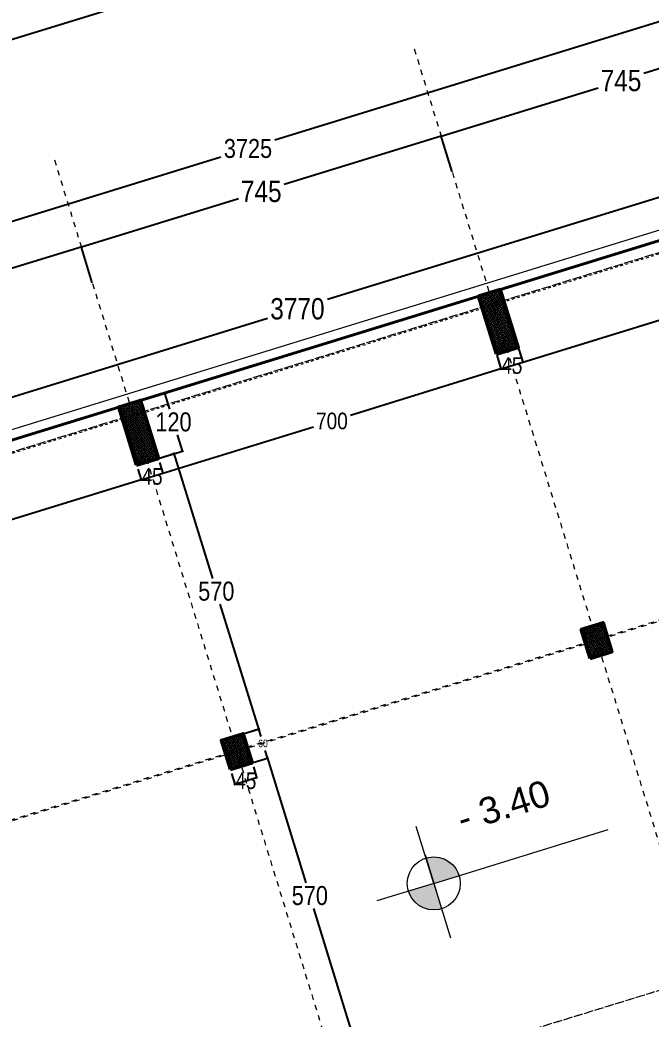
# Model space of a CAD drawing. Header units: centimetres. Extents: x 85226 to 578505, y -13061 to 170378.
# Drawn here: x 442726 to 443975, y 120005 to 121984 of the extents above; entities that cross this region are included whole.
import ezdxf

# ---------------------------------------------------------------- set-up
doc = ezdxf.new("R2010")
doc.units = ezdxf.units.CM
doc.linetypes.add('Dashed', pattern=[10.666667, 5.333333, -5.333333])
for name, color, linetype, lineweight in [('01 Bodrumi_Pen_No__20', 20, 'Continuous', 18), ('Akset_Pen_No__13', 13, 'Continuous', 18), ('Dimensionet', 150, 'Continuous', 15), ('Dritaret_Pen_No__4', 4, 'Continuous', 18), ('Fasada', 7, 'Continuous', 15), ('muri', 7, 'Continuous', 40), ('Shtyllat', 1, 'Continuous', 25), ('Spotat', 1, 'Continuous', 15), ('Text', 7, 'Continuous', 18)]:
    doc.layers.add(name, color=color, linetype=linetype, lineweight=lineweight)
doc.styles.add('Dimensionet CM', font='swissc.ttf', dxfattribs={"height": 15})
doc.dimstyles.new('Maxi shkronjat', dxfattribs={"dimscale": 2, "dimtxt": 30, "dimasz": 1, "dimexe": 1, "dimexo": 1, "dimgap": 3, "dimtad": 0, "dimtih": 1, "dimtoh": 1, "dimzin": 9, "dimtxsty": 'Dimensionet CM', "dimblk": 'ARCHTICK', "dimcen": 1, "dimdle": 1, "dimadec": 0, "dimazin": 0, "dimtfac": 1, "dimtmove": 0, "dimatfit": 3, "dimldrblk": 'ARCHTICK', "dimfxl": 1, "dimarcsym": 0})

# ---------------------------------------------------------------- blocks, each defined once
blk = doc.blocks.new('_ArchTick')
at = {"layer": 'Spotat', "color": 0, "const_width": 0.15}
blk.add_lwpolyline([(-0.5, -0.5), (0.5, 0.5)], dxfattribs=at)
blk = doc.blocks.new('*D4399')
at = {"layer": 'DEFPOINTS', "color": 0, "transparency": 16777216}
for p in [(443001.8, 121110.3), (442958.8, 121097), (443008.9, 121087.2)]:
    blk.add_point(p, dxfattribs=at)
at = {"layer": 'Dimensionet', "color": 0, "lineweight": -2, "transparency": 16777216}
for p, q in [((443002.3, 121108.4), (443009.5, 121085.3)), ((442959.3, 121095.1), (442966.4, 121072.1)), ((442963.9, 121073.4), (443010.8, 121087.8))]:
    blk.add_line(p, q, dxfattribs=at)
at = {"layer": 'Dimensionet', "color": 0, "lineweight": -2, "transparency": 16777216, "xscale": 2, "yscale": 2, "zscale": 2}
for p, rotation in [((443008.9, 121087.2), 17.1299999999269), ((442965.9, 121074), 197.1299999999269)]:
    blk.add_blockref('_ArchTick', p, dxfattribs=dict(at, rotation=rotation))
at = {"layer": 'Dimensionet', "color": 0, "transparency": 16777216, "insert": (442987.4, 121080.6), "char_height": 15, "attachment_point": 5, "style": 'Dimensionet CM'}
blk.add_mtext('{\\H2.1875x;45}', dxfattribs=at)
blk = doc.blocks.new('*D4400')
at = {"layer": 'DEFPOINTS', "color": 0, "transparency": 16777216}
for p in [(443713.7, 121329.7), (443670.7, 121316.5), (443720.8, 121306.7)]:
    blk.add_point(p, dxfattribs=at)
at = {"layer": 'Dimensionet', "color": 0, "lineweight": -2, "transparency": 16777216}
for p, q in [((443714.3, 121327.8), (443721.4, 121304.7)), ((443671.3, 121314.6), (443678.4, 121291.5)), ((443675.9, 121292.8), (443722.7, 121307.2))]:
    blk.add_line(p, q, dxfattribs=at)
at = {"layer": 'Dimensionet', "color": 0, "lineweight": -2, "transparency": 16777216, "xscale": 2, "yscale": 2, "zscale": 2}
for p, rotation in [((443720.8, 121306.7), 17.1299999999269), ((443677.8, 121293.4), 197.1299999999269)]:
    blk.add_blockref('_ArchTick', p, dxfattribs=dict(at, rotation=rotation))
at = {"layer": 'Dimensionet', "color": 0, "transparency": 16777216, "insert": (443699.3, 121300), "char_height": 15, "attachment_point": 5, "style": 'Dimensionet CM'}
blk.add_mtext('{\\H2.1875x;45}', dxfattribs=at)
blk = doc.blocks.new('*D4403')
at = {"layer": 'DEFPOINTS', "color": 0, "transparency": 16777216}
for p in [(445076.3, 121967.4), (445100.4, 121889.4), (441495.9, 120784.4)]:
    blk.add_point(p, dxfattribs=at)
at = {"layer": 'Dimensionet', "color": 0, "lineweight": -2, "transparency": 16777216}
for p, q in [((445078.2, 121968), (443334.4, 121430.5)), ((445099.8, 121891.3), (445075.7, 121969.3)), ((441471.7, 120856.4), (443215.5, 121393.9)), ((441495.3, 120786.3), (441473, 120858.9))]:
    blk.add_line(p, q, dxfattribs=at)
at = {"layer": 'Dimensionet', "color": 0, "lineweight": -2, "transparency": 16777216, "xscale": 2, "yscale": 2, "zscale": 2}
for p, rotation in [((445076.3, 121967.4), 17.1299999999269), ((441473.6, 120857), 197.1299999999269)]:
    blk.add_blockref('_ArchTick', p, dxfattribs=dict(at, rotation=rotation))
at = {"layer": 'Dimensionet', "color": 0, "transparency": 16777216, "insert": (443275, 121412.2), "char_height": 15, "attachment_point": 5, "style": 'Dimensionet CM'}
blk.add_mtext('{\\H2.8125x;3770}', dxfattribs=at)
blk = doc.blocks.new('*D4388')
at = {"layer": 'DEFPOINTS', "color": 0, "transparency": 16777216}
for p in [(442869.8, 121462.1), (442135.5, 121315.3), (442157.8, 121242.7)]:
    blk.add_point(p, dxfattribs=at)
at = {"layer": 'Dritaret_Pen_No__4', "color": 0, "lineweight": -2, "transparency": 16777216}
for p, q in [((442849.3, 121535.3), (442536.6, 121438.9)), ((442869.2, 121464.1), (442846.8, 121536.6)), ((442133.5, 121314.7), (442446.3, 121411.1)), ((442157.2, 121244.6), (442134.9, 121317.2))]:
    blk.add_line(p, q, dxfattribs=at)
at = {"layer": 'Dritaret_Pen_No__4', "color": 0, "lineweight": -2, "transparency": 16777216, "xscale": 2, "yscale": 2, "zscale": 2}
for p, rotation in [((442847.4, 121534.7), 17.12999999992693), ((442135.5, 121315.3), 197.1299999999269)]:
    blk.add_blockref('_ArchTick', p, dxfattribs=dict(at, rotation=rotation))
at = {"layer": 'Dritaret_Pen_No__4', "color": 0, "transparency": 16777216, "insert": (442491.4, 121425), "char_height": 15, "attachment_point": 5, "style": 'Dimensionet CM'}
blk.add_mtext('{\\H2.8125x;745}', dxfattribs=at)
blk = doc.blocks.new('*D4389')
at = {"layer": 'DEFPOINTS', "color": 0, "transparency": 16777216}
for p in [(444293.7, 121901), (443559.4, 121754.1), (443581.7, 121681.6)]:
    blk.add_point(p, dxfattribs=at)
at = {"layer": 'Dritaret_Pen_No__4', "color": 0, "lineweight": -2, "transparency": 16777216}
for p, q in [((444293.1, 121902.9), (444270.7, 121975.5)), ((444273.2, 121974.1), (443960.5, 121877.8)), ((443557.4, 121753.5), (443870.2, 121849.9)), ((443581.1, 121683.5), (443558.8, 121756))]:
    blk.add_line(p, q, dxfattribs=at)
at = {"layer": 'Dritaret_Pen_No__4', "color": 0, "lineweight": -2, "transparency": 16777216, "xscale": 2, "yscale": 2, "zscale": 2}
for p, rotation in [((444271.3, 121973.6), 17.12999999992693), ((443559.4, 121754.1), 197.1299999999269)]:
    blk.add_blockref('_ArchTick', p, dxfattribs=dict(at, rotation=rotation))
at = {"layer": 'Dritaret_Pen_No__4', "color": 0, "transparency": 16777216, "insert": (443915.3, 121863.8), "char_height": 15, "attachment_point": 5, "style": 'Dimensionet CM'}
blk.add_mtext('{\\H2.8125x;745}', dxfattribs=at)
blk = doc.blocks.new('*D4390')
at = {"layer": 'DEFPOINTS', "color": 0, "transparency": 16777216}
for p in [(443559.4, 121754.1), (443581.7, 121681.6), (442869.8, 121462.1)]:
    blk.add_point(p, dxfattribs=at)
at = {"layer": 'Dritaret_Pen_No__4', "color": 0, "lineweight": -2, "transparency": 16777216}
for p, q in [((443561.3, 121754.7), (443248.5, 121658.3)), ((443581.1, 121683.5), (443558.8, 121756)), ((442845.5, 121534.1), (443158.2, 121630.5)), ((442869.2, 121464.1), (442846.8, 121536.6))]:
    blk.add_line(p, q, dxfattribs=at)
at = {"layer": 'Dritaret_Pen_No__4', "color": 0, "lineweight": -2, "transparency": 16777216, "xscale": 2, "yscale": 2, "zscale": 2}
for p, rotation in [((443559.4, 121754.1), 17.1299999999269), ((442847.4, 121534.7), 197.1299999999269)]:
    blk.add_blockref('_ArchTick', p, dxfattribs=dict(at, rotation=rotation))
at = {"layer": 'Dritaret_Pen_No__4', "color": 0, "transparency": 16777216, "insert": (443203.4, 121644.4), "char_height": 15, "attachment_point": 5, "style": 'Dimensionet CM'}
blk.add_mtext('{\\H2.8125x;745}', dxfattribs=at)
blk = doc.blocks.new('*D4409')
at = {"layer": 'DEFPOINTS', "color": 0, "transparency": 16777216}
for p in [(443012.1, 121245.8), (442964.5, 121231.1), (442999.9, 121116.4)]:
    blk.add_point(p, dxfattribs=at)
at = {"layer": 'Dimensionet', "color": 0, "lineweight": -2, "transparency": 16777216}
for p, q in [((442966.4, 121231.7), (443014, 121246.3)), ((443011.5, 121247.7), (443022, 121213.7)), ((443048, 121129.2), (443037.5, 121163.1)), ((443001.8, 121117), (443049.3, 121131.7))]:
    blk.add_line(p, q, dxfattribs=at)
at = {"layer": 'Dimensionet', "color": 0, "lineweight": -2, "transparency": 16777216, "xscale": 2, "yscale": 2, "zscale": 2}
for p, rotation in [((443012.1, 121245.8), 107.1299999991601), ((443047.4, 121131.1), 287.1299999991601)]:
    blk.add_blockref('_ArchTick', p, dxfattribs=dict(at, rotation=rotation))
at = {"layer": 'Dimensionet', "color": 0, "transparency": 16777216, "insert": (443029.8, 121188.4), "char_height": 15, "attachment_point": 5, "style": 'Dimensionet CM'}
blk.add_mtext('{\\H2.5x;120}', dxfattribs=at)
blk = doc.blocks.new('*D4684')
at = {"layer": 'DEFPOINTS', "color": 0, "transparency": 16777216}
for p in [(443185.4, 120514.4), (443215.6, 120523.7), (443353.3, 119969.7)]:
    blk.add_point(p, dxfattribs=at)
at = {"layer": 'Dimensionet', "color": 0, "lineweight": -2, "transparency": 16777216}
for p, q in [((443187.3, 120515), (443217.5, 120524.3)), ((443215, 120525.6), (443291.8, 120276.5)), ((443384.1, 119977.1), (443307.3, 120226.1)), ((443355.2, 119970.2), (443385.4, 119979.6))]:
    blk.add_line(p, q, dxfattribs=at)
at = {"layer": 'Dimensionet', "color": 0, "lineweight": -2, "transparency": 16777216, "xscale": 2, "yscale": 2, "zscale": 2}
for p, rotation in [((443215.6, 120523.7), 107.1299999991601), ((443383.5, 119979), 287.1299999991601)]:
    blk.add_blockref('_ArchTick', p, dxfattribs=dict(at, rotation=rotation))
at = {"layer": 'Dimensionet', "color": 0, "transparency": 16777216, "insert": (443299.6, 120251.3), "char_height": 15, "attachment_point": 5, "style": 'Dimensionet CM'}
blk.add_mtext('{\\H2.5x;570}', dxfattribs=at)
blk = doc.blocks.new('*D4685')
at = {"layer": 'DEFPOINTS', "color": 0, "transparency": 16777216}
for p in [(443167.8, 120571.7), (443198, 120581), (443185.4, 120514.4)]:
    blk.add_point(p, dxfattribs=at)
at = {"layer": 'Dimensionet', "color": 0, "lineweight": -2, "transparency": 16777216}
for p, q in [((443169.7, 120572.3), (443199.9, 120581.6)), ((443197.4, 120582.9), (443202.6, 120566)), ((443216.2, 120521.8), (443211, 120538.6)), ((443187.3, 120515), (443217.5, 120524.3))]:
    blk.add_line(p, q, dxfattribs=at)
at = {"layer": 'Dimensionet', "color": 0, "lineweight": -2, "transparency": 16777216, "xscale": 2, "yscale": 2, "zscale": 2}
for p, rotation in [((443198, 120581), 107.1299999991601), ((443215.6, 120523.7), 287.1299999991601)]:
    blk.add_blockref('_ArchTick', p, dxfattribs=dict(at, rotation=rotation))
at = {"layer": 'Dimensionet', "color": 0, "transparency": 16777216, "insert": (443206.8, 120552.3), "char_height": 15, "attachment_point": 5, "style": 'Dimensionet CM'}
blk.add_mtext('60', dxfattribs=at)
blk = doc.blocks.new('*D4686')
at = {"layer": 'DEFPOINTS', "color": 0, "transparency": 16777216}
for p in [(443030.6, 121125.9), (442999.9, 121116.4), (443167.8, 120571.7)]:
    blk.add_point(p, dxfattribs=at)
at = {"layer": 'Dimensionet', "color": 0, "lineweight": -2, "transparency": 16777216}
for p, q in [((443001.8, 121117), (443032.5, 121126.5)), ((443030, 121127.8), (443106.7, 120878.8)), ((443199, 120579.3), (443122.3, 120828.3)), ((443169.7, 120572.3), (443200.4, 120581.8))]:
    blk.add_line(p, q, dxfattribs=at)
at = {"layer": 'Dimensionet', "color": 0, "lineweight": -2, "transparency": 16777216, "xscale": 2, "yscale": 2, "zscale": 2}
for p, rotation in [((443030.6, 121125.9), 107.1299999991601), ((443198.5, 120581.2), 287.1299999991601)]:
    blk.add_blockref('_ArchTick', p, dxfattribs=dict(at, rotation=rotation))
at = {"layer": 'Dimensionet', "color": 0, "transparency": 16777216, "insert": (443114.5, 120853.5), "char_height": 15, "attachment_point": 5, "style": 'Dimensionet CM'}
blk.add_mtext('{\\H2.5x;570}', dxfattribs=at)
blk = doc.blocks.new('*D4413')
at = {"layer": 'DEFPOINTS', "color": 0, "transparency": 16777216}
for p in [(443144.3, 120495), (443187.3, 120508.2), (443194.4, 120485.2)]:
    blk.add_point(p, dxfattribs=at)
at = {"layer": 'Dimensionet', "color": 0, "lineweight": -2, "transparency": 16777216}
for p, q in [((443144.9, 120493.1), (443152, 120470)), ((443187.9, 120506.3), (443195, 120483.3)), ((443149.5, 120471.3), (443196.3, 120485.8))]:
    blk.add_line(p, q, dxfattribs=at)
at = {"layer": 'Dimensionet', "color": 0, "lineweight": -2, "transparency": 16777216, "xscale": 2, "yscale": 2, "zscale": 2}
for p, rotation in [((443151.4, 120471.9), 197.1299999999269), ((443194.4, 120485.2), 17.1299999999269)]:
    blk.add_blockref('_ArchTick', p, dxfattribs=dict(at, rotation=rotation))
at = {"layer": 'Dimensionet', "color": 0, "transparency": 16777216, "insert": (443172.9, 120478.5), "char_height": 15, "attachment_point": 5, "style": 'Dimensionet CM'}
blk.add_mtext('{\\H2.1875x;45}', dxfattribs=at)
blk = doc.blocks.new('*D4418')
at = {"layer": 'DEFPOINTS', "color": 0, "transparency": 16777216}
for p in [(442958.8, 121097), (442287.9, 120897), (442296.9, 120867.8)]:
    blk.add_point(p, dxfattribs=at)
at = {"layer": 'Dimensionet', "color": 0, "lineweight": -2, "transparency": 16777216}
for p, q in [((442959.3, 121095.1), (442966.4, 121072.1)), ((442967.8, 121074.6), (442668, 120982.2)), ((442295, 120867.2), (442594.8, 120959.6)), ((442288.5, 120895.1), (442297.5, 120865.9))]:
    blk.add_line(p, q, dxfattribs=at)
at = {"layer": 'Dimensionet', "color": 0, "lineweight": -2, "transparency": 16777216, "xscale": 2, "yscale": 2, "zscale": 2}
for p, rotation in [((442965.9, 121074), 17.12999999992693), ((442296.9, 120867.8), 197.1299999999269)]:
    blk.add_blockref('_ArchTick', p, dxfattribs=dict(at, rotation=rotation))
at = {"layer": 'Dimensionet', "color": 0, "transparency": 16777216, "insert": (442631.4, 120970.9), "char_height": 15, "attachment_point": 5, "style": 'Dimensionet CM'}
blk.add_mtext('{\\H2.1875x;700}', dxfattribs=at)
blk = doc.blocks.new('*D4419')
at = {"layer": 'DEFPOINTS', "color": 0, "transparency": 16777216}
for p in [(443668.8, 121322.6), (443677.8, 121293.4), (443001.8, 121110.3)]:
    blk.add_point(p, dxfattribs=at)
at = {"layer": 'Dimensionet', "color": 0, "lineweight": -2, "transparency": 16777216}
for p, q in [((443669.4, 121320.7), (443678.4, 121291.5)), ((443679.7, 121294), (443380, 121201.6)), ((443007, 121086.6), (443306.7, 121179)), ((443002.3, 121108.4), (443009.5, 121085.3))]:
    blk.add_line(p, q, dxfattribs=at)
at = {"layer": 'Dimensionet', "color": 0, "lineweight": -2, "transparency": 16777216, "xscale": 2, "yscale": 2, "zscale": 2}
for p, rotation in [((443677.8, 121293.4), 17.1299999999269), ((443008.9, 121087.2), 197.1299999999269)]:
    blk.add_blockref('_ArchTick', p, dxfattribs=dict(at, rotation=rotation))
at = {"layer": 'Dimensionet', "color": 0, "transparency": 16777216, "insert": (443343.3, 121190.3), "char_height": 15, "attachment_point": 5, "style": 'Dimensionet CM'}
blk.add_mtext('{\\H2.1875x;700}', dxfattribs=at)
blk = doc.blocks.new('*D4420')
at = {"layer": 'DEFPOINTS', "color": 0, "transparency": 16777216}
for p in [(444382.7, 121535.9), (443711.8, 121335.9), (443720.8, 121306.7)]:
    blk.add_point(p, dxfattribs=at)
at = {"layer": 'Dimensionet', "color": 0, "lineweight": -2, "transparency": 16777216}
for p, q in [((444383.2, 121534), (444390.4, 121510.9)), ((444391.7, 121513.4), (444091.9, 121421)), ((443718.9, 121306.1), (444018.7, 121398.5)), ((443712.4, 121333.9), (443721.4, 121304.7))]:
    blk.add_line(p, q, dxfattribs=at)
at = {"layer": 'Dimensionet', "color": 0, "lineweight": -2, "transparency": 16777216, "xscale": 2, "yscale": 2, "zscale": 2}
for p, rotation in [((444389.8, 121512.8), 17.12999999992693), ((443720.8, 121306.7), 197.1299999999269)]:
    blk.add_blockref('_ArchTick', p, dxfattribs=dict(at, rotation=rotation))
at = {"layer": 'Dimensionet', "color": 0, "transparency": 16777216, "insert": (444055.3, 121409.7), "char_height": 15, "attachment_point": 5, "style": 'Dimensionet CM'}
blk.add_mtext('{\\H2.1875x;700}', dxfattribs=at)
blk = doc.blocks.new('*D4423')
at = {"layer": 'DEFPOINTS', "color": 0, "transparency": 16777216}
for p in [(444957.1, 122278), (444993.8, 122158.6), (441434.1, 121061.5)]:
    blk.add_point(p, dxfattribs=at)
at = {"layer": 'Dritaret_Pen_No__4', "color": 0, "lineweight": -2, "transparency": 16777216}
for p, q in [((444959, 122278.6), (443230.5, 121745.9)), ((444993.3, 122160.5), (444956.5, 122279.9)), ((441395.4, 121180.3), (443123.8, 121713)), ((441433.5, 121063.4), (441396.7, 121182.8))]:
    blk.add_line(p, q, dxfattribs=at)
at = {"layer": 'Dritaret_Pen_No__4', "color": 0, "lineweight": -2, "transparency": 16777216, "xscale": 2, "yscale": 2, "zscale": 2}
for p, rotation in [((444957.1, 122278), 17.1299999999269), ((441397.3, 121180.9), 197.1299999999269)]:
    blk.add_blockref('_ArchTick', p, dxfattribs=dict(at, rotation=rotation))
at = {"layer": 'Dritaret_Pen_No__4', "color": 0, "transparency": 16777216, "insert": (443177.2, 121729.4), "char_height": 15, "attachment_point": 5, "style": 'Dimensionet CM'}
blk.add_mtext('{\\H2.5x;3725}', dxfattribs=at)
blk = doc.blocks.new('*D4695')
at = {"layer": 'DEFPOINTS', "color": 0, "transparency": 16777216}
for p in [(454335.6, 125528.7), (454558.8, 124804.6), (441497.6, 120779)]:
    blk.add_point(p, dxfattribs=at)
at = {"layer": 'Dimensionet', "color": 0, "lineweight": -2, "transparency": 16777216}
for p, q in [((454337.5, 125529.3), (447958.7, 123563.3)), ((454558.2, 124806.5), (454335, 125530.6)), ((441272.5, 121502.5), (447651.3, 123468.5)), ((441497, 120780.9), (441273.8, 121505))]:
    blk.add_line(p, q, dxfattribs=at)
at = {"layer": 'Dimensionet', "color": 0, "lineweight": -2, "transparency": 16777216, "xscale": 2, "yscale": 2, "zscale": 2}
for p, rotation in [((454335.6, 125528.7), 17.1299999999269), ((441274.4, 121503.1), 197.1299999999269)]:
    blk.add_blockref('_ArchTick', p, dxfattribs=dict(at, rotation=rotation))
at = {"layer": 'Dimensionet', "color": 0, "transparency": 16777216, "insert": (447805, 123515.9), "char_height": 15, "attachment_point": 5, "style": 'Dimensionet CM'}
blk.add_mtext('{\\H6.25x;13668}', dxfattribs=at)

msp = doc.modelspace()

# ---------------------------------------------------------------- hatches: boundary and pattern name
at = {"layer": 'Fasada'}
h = msp.add_hatch(dxfattribs=at)
h.set_pattern_fill('ANSI37', color=256, angle=17.13)
h.set_pattern_definition([(62.13, (-737289.8494, 399839.468), (-2.80673339, 1.484207762), []), (152.13, (-737289.8494, 399839.468), (-1.484207762, -2.80673339), [])])
h.paths.add_polyline_path([(443668.813, 121322.602), (443711.817, 121335.856), (443676.472, 121450.533), (443633.468, 121437.278)])
h = msp.add_hatch(dxfattribs=at)
h.set_pattern_fill('ANSI37', color=256, angle=17.13)
h.set_pattern_definition([(62.13, (-738001.8004, 399620.0352), (-2.80673339, 1.484207762), []), (152.13, (-738001.8004, 399620.0352), (-1.484207762, -2.80673339), [])])
h.paths.add_polyline_path([(442956.862, 121103.169), (442999.866, 121116.423), (442964.521, 121231.1), (442921.517, 121217.845)])
h = msp.add_hatch(dxfattribs=at)
h.set_pattern_fill('ANSI37', color=256, angle=17.13)
h.set_pattern_definition([(62.13, (-737104.2957, 399237.4134), (-2.80673339, 1.484207762), []), (152.13, (-737104.2957, 399237.4134), (-1.484207762, -2.80673339), [])])
h.paths.add_polyline_path([(443854.367, 120720.547), (443897.371, 120733.801), (443879.698, 120791.14), (443836.694, 120777.885)])
h = msp.add_hatch(dxfattribs=at)
h.set_pattern_fill('ANSI37', color=256, angle=17.13)
h.set_pattern_definition([(62.13, (-737816.2467, 399017.9805), (-2.80673339, 1.484207762), []), (152.13, (-737816.2467, 399017.9805), (-1.484207762, -2.80673339), [])])
h.paths.add_polyline_path([(443142.416, 120501.114), (443185.42, 120514.368), (443167.747, 120571.707), (443124.743, 120558.452)])
h = msp.add_hatch(color=256, dxfattribs=at)
h.dxf.hatch_style = 1
h.paths.add_polyline_path([(443544.847, 120275.598), (443494.676, 120260.135, 0.41421356), (443560.311, 120225.427)])
h.paths.add_polyline_path([(443529.384, 120325.769), (443544.847, 120275.598), (443595.018, 120291.062, 0.41421356)])

# ---------------------------------------------------------------- linework, layer by layer
at = {"layer": '01 Bodrumi_Pen_No__20', "linetype": 'Dashed'}
msp.add_lwpolyline([(442878.026, 118734.765), (442746.626, 118865.481), (442673.355, 119103.208), (442095.194, 118925.011), (441528.87, 120762.452), (445083.847, 121858.144), (445905.615, 119191.911), (443774.54, 118535.085), (443730.359, 118678.431), (443452.911, 118592.918, -0.27723304)], format="xyb", close=True, dxfattribs=at)
at = {"layer": 'Akset_Pen_No__13', "color": 251, "linetype": 'Dashed', "ltscale": 2}
for p, q in [((441033.45, 120612.373), (455000.798, 124917.297)), ((441238.156, 119948.204), (455205.503, 124253.128)), ((441444.335, 119279.257), (455411.682, 123584.181))]:
    msp.add_line(p, q, dxfattribs=at)
at = {"layer": 'Akset_Pen_No__13', "linetype": 'Dashed', "ltscale": 2}
for p, q in [((441250.974, 120679.417), (445571.758, 122011.141)), ((443506.227, 121926.503), (444579.828, 118443.199)), ((442794.276, 121707.07), (443867.877, 118223.766)), ((445392.153, 121225.906), (441494.875, 120024.712)), ((441641.006, 119339.874), (445982.643, 120678.024))]:
    msp.add_line(p, q, dxfattribs=at)
at = {"layer": 'Fasada'}
for p, q in [((443544.847, 120275.598), (443510.1, 120388.336)), ((443544.847, 120275.598), (443890.134, 120382.02)), ((443527.474, 120331.967), (443562.221, 120219.229)), ((443544.847, 120275.598), (443432.109, 120240.851)), ((443544.847, 120275.598), (443578.122, 120167.638))]:
    msp.add_line(p, q, dxfattribs=at)
msp.add_lwpolyline([(442846.289, 118702.862), (442706.929, 118841.497), (442642.133, 119051.728), (442063.972, 118873.531), (441472.612, 120792.202), (445113.596, 121914.402), (445961.873, 119162.162), (443744.791, 118478.827), (443700.61, 118622.173), (443466.166, 118549.914, -0.27723304)], format="xyb", close=True, dxfattribs=at)
msp.add_circle((443544.847, 120275.598), 52.5, dxfattribs=at)
at = {"layer": 'muri'}
msp.add_lwpolyline([(442860.395, 118717.041), (442724.572, 118852.156), (442655.355, 119076.731), (442077.194, 118898.534), (441497.615, 120778.98), (445100.374, 121889.398), (445936.87, 119175.384), (443758.013, 118503.831), (443713.832, 118647.177), (443460.275, 118569.027, -0.27723304)], format="xyb", close=True, dxfattribs=at)
at = {"layer": 'Shtyllat', "lineweight": 50}
for points in [[(443668.813, 121322.602), (443711.817, 121335.856), (443676.472, 121450.533), (443633.468, 121437.278)], [(442956.862, 121103.169), (442999.866, 121116.423), (442964.521, 121231.1), (442921.517, 121217.845)], [(443854.374, 120720.549), (443897.378, 120733.803), (443879.705, 120791.142), (443836.701, 120777.887)], [(443142.423, 120501.116), (443185.427, 120514.371), (443167.754, 120571.709), (443124.75, 120558.455)]]:
    msp.add_lwpolyline(points, close=True, dxfattribs=at)

# ---------------------------------------------------------------- texts
at = {"layer": 'Text', "insert": (443585.472, 120426.753), "char_height": 105, "attachment_point": 1, "rotation": 17.13, "style": 'Dimensionet CM'}
msp.add_mtext('{\\fArial|b0|i0|c0|p34;\\H0.5x;-\\fArial|b0|i0|c238|p34; \\fArial|b0|i0|c0|p34;3\\fArial|b0|i0|c238|p34;.\\fArial|b0|i0|c0|p34;4\\fArial|b0|i0|c238|p34;0\\fTimes New Roman|b0|i0|c238|p18;\\H1.9999x; }', dxfattribs=at)

# ---------------------------------------------------------------- dimensions: what is measured, and where the dimension line sits
at = {"layer": 'Dimensionet'}
dim = msp.add_linear_dim(base=(454335.634, 125528.725), p1=(441497.615, 120778.98), p2=(454558.814, 124804.616), angle=17.13, text='{\\H6.25x;<>}', dimstyle='Maxi shkronjat', override={"dimdec": 0}, dxfattribs=at)
dim.commit()
dim.dimension.update_dxf_attribs({"geometry": '*D4695', "text_midpoint": (447805.035, 123515.907), "dimtype": 160})
for base, p1, p2, angle, text, picture, middle in [((445076.334, 121967.396), (441495.935, 120784.432), (445100.374, 121889.398), 17.13, '{\\H2.8125x;<>}', '*D4403', (443274.955, 121412.186)), ((443030.565, 121125.885), (443167.754, 120571.709), (442999.866, 121116.423), 107.13, '{\\H2.5x;<>}', '*D4686', (443114.509, 120853.528)), ((443215.63, 120523.68), (443353.315, 119969.656), (443185.427, 120514.371), 107.13, '{\\H2.5x;<>}', '*D4684', (443299.574, 120251.323))]:
    dim = msp.add_linear_dim(base=base, p1=p1, p2=p2, angle=angle, text=text, dimstyle='Maxi shkronjat', dxfattribs=at)
    dim.commit()
    dim.dimension.update_dxf_attribs({"geometry": picture, "text_midpoint": middle})
for base, p1, p2, angle, text, picture, middle in [((443720.815, 121306.66), (444382.652, 121535.908), (443711.817, 121335.856), 197.13, '{\\H2.1875x;<>}', '*D4420', (444055.289, 121409.749)), ((443677.812, 121293.406), (443001.754, 121110.296), (443668.813, 121322.602), 17.13, '{\\H2.1875x;<>}', '*D4419', (443343.338, 121190.316)), ((443720.815, 121306.66), (443670.701, 121316.475), (443713.705, 121329.729), 17.13, '{\\H2.1875x;<>}', '*D4400', (443699.314, 121300.033)), ((443012.079, 121245.758), (442999.866, 121116.423), (442964.521, 121231.1), 107.13, '{\\H2.5x;<>}', '*D4409', (443029.752, 121188.419)), ((443008.864, 121087.227), (442958.75, 121097.042), (443001.754, 121110.296), 17.13, '{\\H2.1875x;<>}', '*D4399', (442987.363, 121080.6)), ((442296.913, 120867.794), (442958.75, 121097.042), (442287.915, 120896.99), 197.13, '{\\H2.1875x;<>}', '*D4418', (442631.387, 120970.883)), ((443194.425, 120485.175), (443144.311, 120494.989), (443187.315, 120508.244), 17.13, '{\\H2.1875x;<>}', '*D4413', (443172.923, 120478.547))]:
    dim = msp.add_linear_dim(base=base, p1=p1, p2=p2, angle=angle, text=text, dimstyle='Maxi shkronjat', dxfattribs=at)
    dim.commit()
    dim.dimension.update_dxf_attribs({"geometry": picture, "text_midpoint": middle, "dimtype": 160})
dim = msp.add_linear_dim(base=(443197.958, 120581.018), p1=(443185.427, 120514.371), p2=(443167.754, 120571.709), angle=107.13, dimstyle='Maxi shkronjat', dxfattribs=at)
dim.commit()
dim.dimension.update_dxf_attribs({"geometry": '*D4685', "text_midpoint": (443206.794, 120552.349)})
at = {"layer": 'Dritaret_Pen_No__4'}
dim = msp.add_linear_dim(base=(444957.052, 122278.018), p1=(441434.094, 121061.466), p2=(444993.849, 122158.63), angle=17.13, text='{\\H2.5x;<>}', dimstyle='Maxi shkronjat', dxfattribs=at)
dim.commit()
dim.dimension.update_dxf_attribs({"geometry": '*D4423', "text_midpoint": (443177.174, 121729.436), "dimtype": 160})
for base, p1, p2, angle, picture, middle in [((443559.356, 121754.126), (444293.666, 121901.014), (443581.715, 121681.581), 197.13, '*D4389', (443915.331, 121863.842)), ((443559.356, 121754.126), (442869.764, 121462.148), (443581.715, 121681.581), 17.13, '*D4390', (443203.38, 121644.41)), ((442135.454, 121315.26), (442869.764, 121462.148), (442157.813, 121242.715), 197.13, '*D4388', (442491.429, 121424.977))]:
    dim = msp.add_linear_dim(base=base, p1=p1, p2=p2, angle=angle, text='{\\H2.8125x;<>}', dimstyle='Maxi shkronjat', dxfattribs=at)
    dim.commit()
    dim.dimension.update_dxf_attribs({"geometry": picture, "text_midpoint": middle})

doc.saveas('drawing.dxf')
